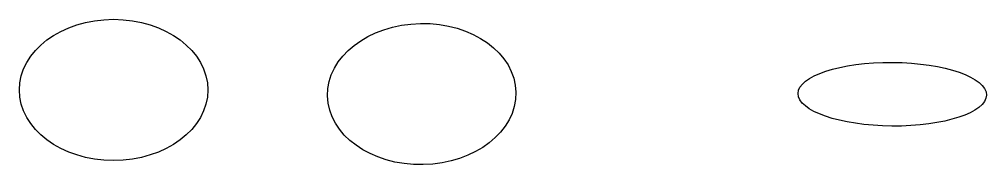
# Model space of a CAD drawing. Header units: millimetres. Extents: x 18 to 120, y 10 to 26.
import ezdxf

# ---------------------------------------------------------------- set-up
doc = ezdxf.new("R2010")
doc.units = ezdxf.units.MM

msp = doc.modelspace()

# ---------------------------------------------------------------- linework, layer by layer
for centre, major_axis, ratio in [((27.75, 18.19), (10, 0), 0.75), ((60.45, 17.75), (-10, -0.19), 0.75), ((110.39, 17.73), (-10, 0.08), 0.338566)]:
    msp.add_ellipse(centre, major_axis=major_axis, ratio=ratio)

doc.saveas('drawing.dxf')
